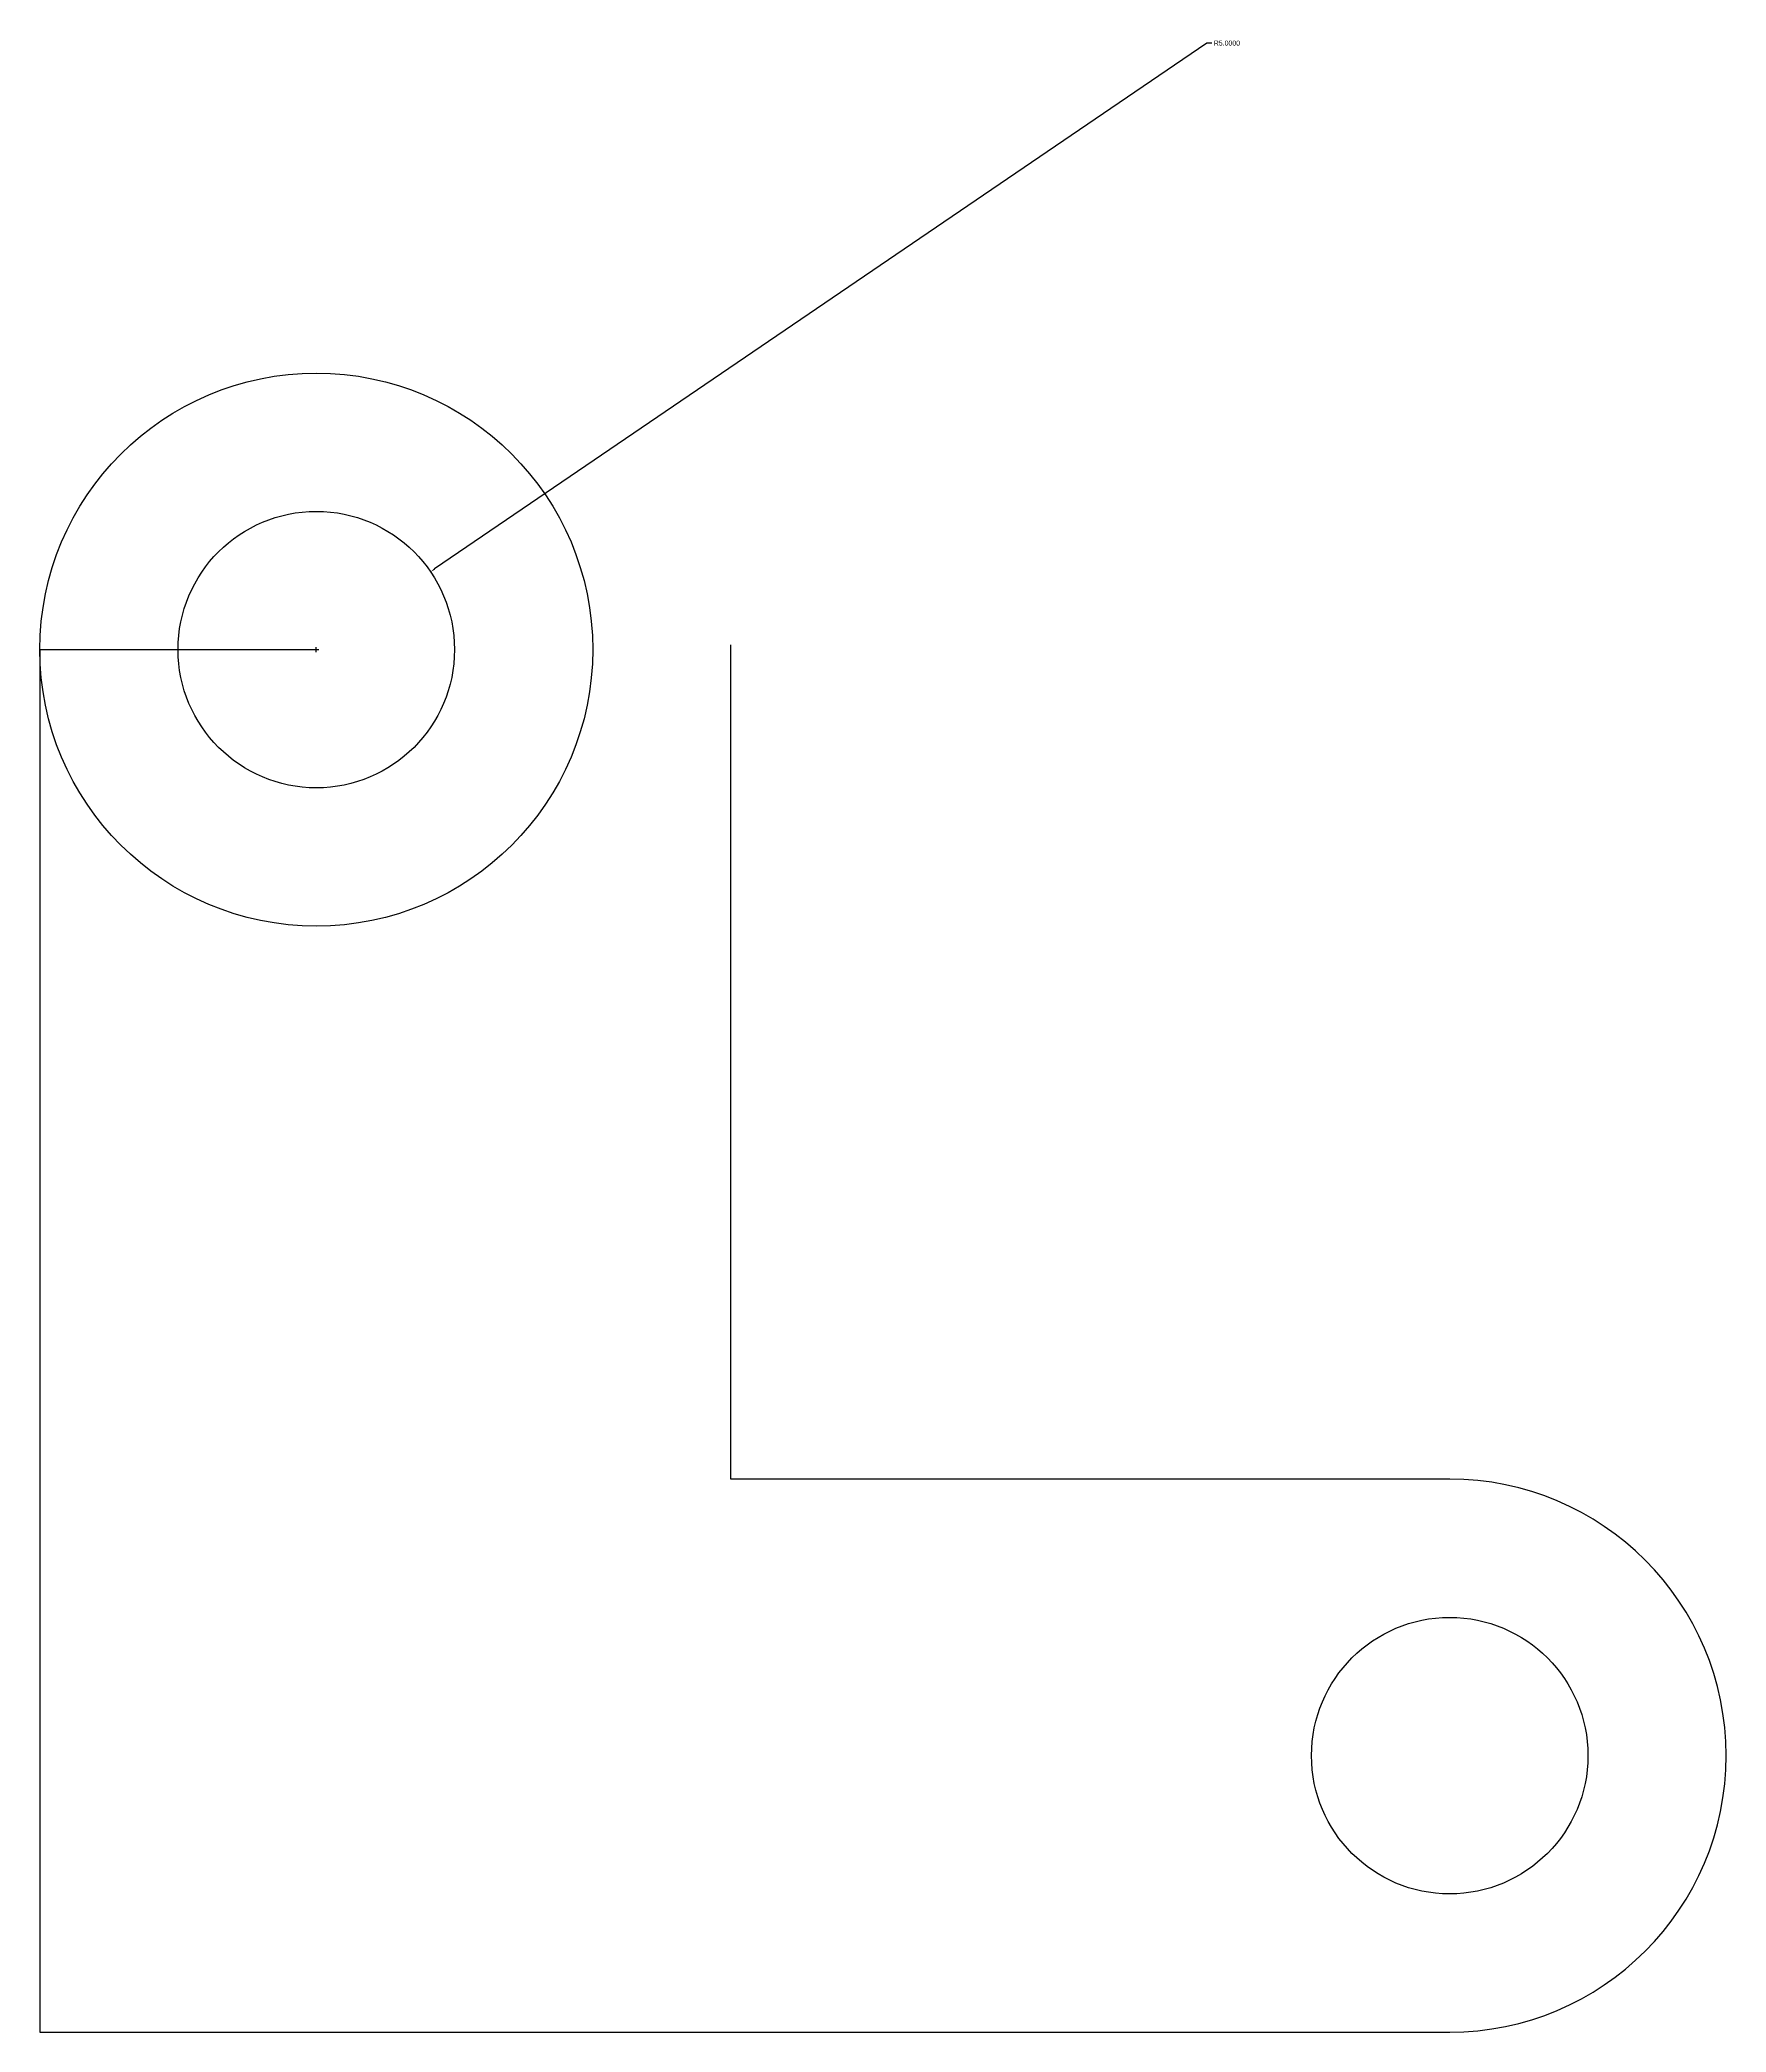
# Model space of a CAD drawing. Header units: inches. Extents: x 3 to 349, y 2 to 96.
# Drawn here: x 288 to 349, y 13.5 to 85.6 of the extents above; entities that cross this region are included whole.
import ezdxf

# ---------------------------------------------------------------- set-up
doc = ezdxf.new("R2010")
doc.units = ezdxf.units.IN
doc.header["$MEASUREMENT"] = 0
doc.styles.get("Standard").update_dxf_attribs({"font": 'arial.ttf'})
doc.dimstyles.get("Standard").update_dxf_attribs({"dimtxt": 0.18, "dimasz": 0.18, "dimexe": 0.18, "dimexo": 0.0625, "dimgap": 0.09, "dimtad": 0, "dimtih": 1, "dimtoh": 1, "dimdec": 4, "dimzin": 0, "dimdsep": 46, "dimtxsty": 'Standard', "dimcen": 0.09, "dimadec": 0, "dimazin": 0, "dimtfac": 1, "dimtdec": 4, "dimtofl": 0, "dimtmove": 0, "dimatfit": 3, "dimfxl": 1, "dimtolj": 1, "dimtzin": 0, "dimarcsym": 0})

# ---------------------------------------------------------------- blocks, each defined once
blk = doc.blocks.new('*D11')
at = {"color": 0, "lineweight": -2, "transparency": 16777216}
for p, q in [((330.228, 85.453), (302.299, 66.435)), ((330.408, 85.453), (330.228, 85.453)), ((297.927, 63.52), (298.107, 63.52)), ((298.017, 63.43), (298.017, 63.61))]:
    blk.add_line(p, q, dxfattribs=at)
at = {"color": 0, "transparency": 16777216}
blk.add_solid([(302.282, 66.46), (302.316, 66.411), (302.15, 66.334)], dxfattribs=at)
at = {"layer": 'Defpoints', "color": 0, "transparency": 16777216}
for p in [(302.15, 66.334), (298.017, 63.52)]:
    blk.add_point(p, dxfattribs=at)
at = {"color": 0, "transparency": 16777216, "insert": (330.958, 85.453), "char_height": 0.18, "attachment_point": 5}
blk.add_mtext('\\A1;R5.0000', dxfattribs=at)

msp = doc.modelspace()

# ---------------------------------------------------------------- linework, layer by layer
for p, q in [((288.01743, 63.51986), (288.01743, 13.51986)), ((288.01743, 63.51986), (298.01743, 63.51986)), ((313.01743, 33.51986), (313.01743, 63.69459)), ((339.01743, 33.51986), (313.01743, 33.51986)), ((288.01743, 13.51986), (339.01743, 13.51986))]:
    msp.add_line(p, q)
for centre, radius in [((298.01743, 63.51986), 10), ((298.01743, 63.51986), 5), ((339.01743, 23.51986), 5)]:
    msp.add_circle(centre, radius)
msp.add_arc((339.01743, 23.51986), 10, 270, 90)

# ---------------------------------------------------------------- dimensions: what is measured, and where the dimension line sits
dim = msp.add_radius_dim(center=(298.01743, 63.51986), mpoint=(302.15027, 66.33404), dimstyle='Standard')
dim.commit()
dim.dimension.update_dxf_attribs({"geometry": '*D11', "text_midpoint": (330.95781, 85.45332), "dimtype": 164})

doc.saveas('drawing.dxf')
